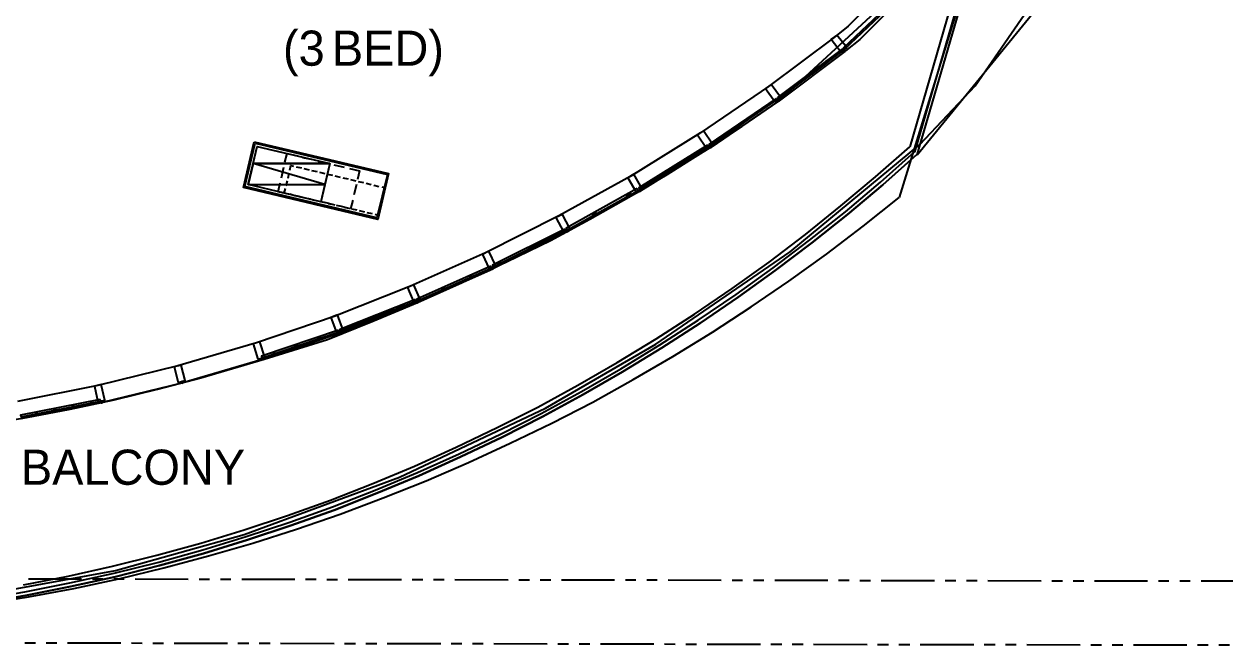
# Model space of a CAD drawing. Header units: feet. Extents: x -84 to 198, y -22 to 181.
# Drawn here: x 79.7 to 136, y 6.6 to 35.7 of the extents above; entities that cross this region are included whole.
import ezdxf
from ezdxf.enums import TextEntityAlignment as Align

# ---------------------------------------------------------------- set-up
doc = ezdxf.new("R2010")
doc.units = ezdxf.units.FT
for name, color, linetype in [('A-AREA-UNIDAD', 30, 'CONTINUOUS'), ('A-LINEA', 7, 'CONTINUOUS'), ('A-MURO-CONCRETO', 8, 'CONTINUOUS'), ('A-TEXTO-PDF', 3, 'CONTINUOUS')]:
    doc.layers.add(name, color=color, linetype=linetype)

msp = doc.modelspace()

# ---------------------------------------------------------------- linework, layer by layer
at = {"layer": 'A-AREA-UNIDAD'}
msp.add_lwpolyline([(75.488, 8.5689), (83.968, 10.1156), (90, 11.8044), (97.28, 14.4889), (104.128, 17.7244), (109.312, 20.7289), (115.6, 25.0489), (121.68, 30.08), (124.288, 32.8356), (126.752, 36.4089)], dxfattribs=at)
at = {"layer": 'A-LINEA'}
for p, q in [((121.233, 29.9818), (129.7226, 59.1491)), ((121.4569, 29.7348), (130.044, 59.2375)), ((121.5643, 29.6064), (130.1983, 59.2834)), ((121.5643, 29.6064), (130.1983, 59.2834)), ((120.7285, 27.6071), (130.3389, 58.7925)), ((115.0901, 32.1387), (121.2422, 37.8138)), ((120.3467, 37.6711), (118.32, 35.6311)), ((121, 37.1378), (118.8667, 35.0044)), ((121.5643, 29.6064), (127.1287, 36.4199)), ((118.32, 35.6311), (117.68, 35.1244)), ((117.68, 35.1244), (114.5867, 32.8044)), ((118.8667, 35.0044), (118.2, 34.4711)), ((118.1733, 34.4444), (115.0933, 32.1378)), ((116.8267, 33.5511), (117.3333, 34.0311)), ((114.5867, 32.8044), (111.4, 30.6311)), ((115.0533, 32.1111), (111.88, 29.9511)), ((114.04, 31.5244), (114.4, 31.8711)), ((111.4, 30.6311), (108.1333, 28.6044)), ((111.84, 29.9244), (108.5733, 27.8978)), ((111.68, 29.9244), (111.76, 30.0044)), ((111.8267, 30.0578), (112.0267, 30.2444)), ((92.7333, 29.4844), (93.2267, 29.3778)), ((93.4667, 29.3111), (93.96, 29.2044)), ((91.7467, 28.5244), (91.8533, 29.0178)), ((92.0533, 28.5111), (92.1067, 28.7644)), ((92.0533, 28.5111), (92.1067, 28.7644)), ((92.44, 29.0444), (92.68, 28.9911)), ((92.44, 29.0444), (92.68, 28.9911)), ((92.8, 28.9644), (93.04, 28.8978)), ((92.8, 28.9644), (93.04, 28.8978)), ((93.16, 28.8711), (93.4133, 28.8178)), ((93.16, 28.8711), (93.4133, 28.8178)), ((93.5333, 28.7911), (93.7733, 28.7244)), ((93.5333, 28.7911), (93.7733, 28.7244)), ((94.2, 29.1378), (94.68, 29.0311)), ((109.7467, 28.7244), (110.04, 29.0044)), ((91.96, 28.1511), (92.0267, 28.3911)), ((91.96, 28.1511), (92.0267, 28.3911)), ((93.8933, 28.6978), (94.1333, 28.6444)), ((93.8933, 28.6978), (94.1333, 28.6444)), ((94.2533, 28.6178), (94.5067, 28.5511)), ((94.2533, 28.6178), (94.5067, 28.5511)), ((94.6267, 28.5244), (94.8667, 28.4711)), ((94.6267, 28.5244), (94.8667, 28.4711)), ((94.9867, 28.4444), (95.2267, 28.3778)), ((94.9867, 28.4444), (95.2267, 28.3778)), ((95.2667, 28.2044), (95.1467, 27.7244)), ((95.3467, 28.3511), (95.6, 28.2978)), ((95.3467, 28.3511), (95.6, 28.2978)), ((95.72, 28.2711), (95.96, 28.2178)), ((95.72, 28.2711), (95.96, 28.2178)), ((96.08, 28.1778), (96.32, 28.1244)), ((96.08, 28.1778), (96.32, 28.1244)), ((108.1333, 28.6044), (104.76, 26.7378)), ((92.3733, 27.6844), (92.1333, 27.7511)), ((92.3733, 27.6844), (92.1333, 27.7511)), ((92.8, 27.5911), (92.32, 27.6978)), ((92.7333, 27.6044), (92.4933, 27.6578)), ((92.7333, 27.6044), (92.4933, 27.6578)), ((96.4933, 27.7244), (96.4267, 27.4844)), ((96.4933, 27.7244), (96.4267, 27.4844)), ((108.5333, 27.8844), (105.1733, 26.0044)), ((107.9067, 27.6311), (108.1467, 27.8578)), ((93.1067, 27.5244), (92.8533, 27.5778)), ((93.1067, 27.5244), (92.8533, 27.5778)), ((93.5333, 27.4178), (93.0533, 27.5244)), ((93.4667, 27.4311), (93.2267, 27.4844)), ((93.4667, 27.4311), (93.2267, 27.4844)), ((93.8267, 27.3511), (93.5867, 27.4044)), ((93.8267, 27.3511), (93.5867, 27.4044)), ((94.2667, 27.2444), (93.7733, 27.3644)), ((94.2, 27.2578), (93.9467, 27.3111)), ((94.2, 27.2578), (93.9467, 27.3111)), ((94.56, 27.1778), (94.32, 27.2311)), ((94.56, 27.1778), (94.32, 27.2311)), ((94.9867, 27.0711), (94.5067, 27.1911)), ((94.92, 27.0844), (94.68, 27.1378)), ((94.92, 27.0844), (94.68, 27.1378)), ((95.0933, 27.4711), (94.9867, 27.0711)), ((95.2933, 27.0044), (95.04, 27.0578)), ((95.2933, 27.0044), (95.04, 27.0578)), ((96.4, 27.3644), (96.3467, 27.1111)), ((96.4, 27.3644), (96.3467, 27.1111)), ((95.6533, 26.9111), (95.4133, 26.9778)), ((95.6533, 26.9111), (95.4133, 26.9778)), ((96.0133, 26.8311), (95.7733, 26.8844)), ((96.0133, 26.8311), (95.7733, 26.8844)), ((96.2667, 26.7644), (96.1467, 26.8044)), ((96.2667, 26.7644), (96.1467, 26.8044)), ((96.32, 26.9911), (96.2667, 26.7644)), ((96.32, 26.9911), (96.2667, 26.7644)), ((104.76, 26.7378), (101.32, 25.0044)), ((106.28, 26.7111), (106.52, 26.9511)), ((105.1333, 25.9911), (101.6933, 24.2711)), ((104.7067, 25.8711), (104.92, 26.0578)), ((103.28, 25.1511), (103.48, 25.3511)), ((101.32, 25.0044), (97.8, 23.4444)), ((101.6533, 24.2444), (98.1467, 22.6844)), ((101.8533, 24.4311), (102.0533, 24.6311)), ((100.5467, 23.8444), (100.72, 24.0178)), ((97.8, 23.4444), (94.2133, 22.0311)), ((99.2667, 23.2711), (99.44, 23.4444)), ((98.1067, 22.6711), (94.52, 21.2578)), ((97.9867, 22.7111), (98.04, 22.7644)), ((98.1067, 22.8178), (98.16, 22.8711)), ((94.2133, 22.0311), (90.5733, 20.7911)), ((96.8267, 22.2578), (96.9867, 22.4044)), ((94.52, 21.3511), (94.6667, 21.4978)), ((95.6667, 21.8044), (95.8267, 21.9511)), ((94.4933, 21.2444), (90.84, 20.0044)), ((93.44, 20.9778), (93.5867, 21.1111)), ((90.5733, 20.7911), (86.88, 19.7111)), ((91.32, 20.2444), (91.4533, 20.3911)), ((92.3733, 20.6178), (92.52, 20.7511)), ((90.8, 19.9911), (87.12, 18.9111)), ((86.88, 19.7111), (83.1333, 18.7911)), ((83.1333, 18.7911), (79.36, 18.0444)), ((87.08, 18.8978), (83.3333, 17.9911)), ((82.7733, 17.9644), (82.88, 18.0711)), ((83.2933, 17.9778), (79.52, 17.2311)), ((80.1867, 17.4444), (80.3067, 17.5511)), ((81.0533, 17.6178), (81.16, 17.7244)), ((81.9067, 17.7911), (82.0267, 17.8978)), ((79.88, 9.7244), (82.3733, 9.7244)), ((82.88, 9.7244), (83.3733, 9.7244)), ((83.88, 9.7244), (84.3733, 9.7244)), ((84.88, 9.7244), (87.3733, 9.7111)), ((87.88, 9.7111), (88.3733, 9.7111)), ((88.88, 9.7111), (89.3733, 9.7111)), ((89.88, 9.7111), (92.3733, 9.7111)), ((92.88, 9.7111), (93.3733, 9.7111)), ((93.88, 9.6978), (94.3733, 9.6978)), ((94.88, 9.6978), (97.3733, 9.6978)), ((97.88, 9.6978), (98.3733, 9.6978)), ((98.88, 9.6978), (99.3733, 9.6978)), ((99.88, 9.6978), (102.3733, 9.6844)), ((102.88, 9.6844), (103.3733, 9.6844)), ((103.88, 9.6844), (104.3733, 9.6844)), ((104.88, 9.6844), (107.3733, 9.6844)), ((107.88, 9.6844), (108.3733, 9.6844)), ((108.88, 9.6844), (109.3733, 9.6844)), ((109.88, 9.6844), (112.3733, 9.6711)), ((112.88, 9.6711), (113.3733, 9.6711)), ((113.88, 9.6711), (114.3733, 9.6711)), ((114.88, 9.6711), (117.3733, 9.6711)), ((117.88, 9.6711), (118.3733, 9.6711)), ((118.88, 9.6578), (119.3733, 9.6578)), ((119.88, 9.6578), (122.3733, 9.6578)), ((122.88, 9.6578), (123.3733, 9.6578)), ((123.88, 9.6578), (124.3733, 9.6578)), ((124.88, 9.6578), (127.3733, 9.6444)), ((127.88, 9.6444), (128.3733, 9.6444)), ((128.88, 9.6444), (129.3733, 9.6444)), ((129.88, 9.6444), (132.3733, 9.6444)), ((132.88, 9.6444), (133.3733, 9.6444)), ((133.88, 9.6444), (134.3733, 9.6444)), ((134.88, 9.6444), (137.3733, 9.6311)), ((79.7067, 6.7244), (80.2133, 6.7244)), ((80.7067, 6.7244), (81.2133, 6.7244)), ((81.7067, 6.7244), (84.2133, 6.7244)), ((84.7067, 6.7244), (85.2133, 6.7111)), ((85.7067, 6.7111), (86.2133, 6.7111)), ((86.7067, 6.7111), (89.2133, 6.7111)), ((89.7067, 6.7111), (90.2133, 6.7111)), ((90.7067, 6.7111), (91.2133, 6.7111)), ((91.7067, 6.7111), (94.2133, 6.6978)), ((94.7067, 6.6978), (95.2133, 6.6978)), ((95.7067, 6.6978), (96.2133, 6.6978)), ((96.7067, 6.6978), (99.2133, 6.6978)), ((99.7067, 6.6978), (100.2133, 6.6978)), ((100.7067, 6.6978), (101.2133, 6.6978)), ((101.7067, 6.6978), (104.2133, 6.6844)), ((104.7067, 6.6844), (105.2133, 6.6844)), ((105.7067, 6.6844), (106.2133, 6.6844)), ((106.7067, 6.6844), (109.2133, 6.6844)), ((109.7067, 6.6844), (110.2133, 6.6711)), ((110.7067, 6.6711), (111.2133, 6.6711)), ((111.7067, 6.6711), (114.2133, 6.6711)), ((114.7067, 6.6711), (115.2133, 6.6711)), ((115.7067, 6.6711), (116.2133, 6.6711)), ((116.7067, 6.6711), (119.2133, 6.6578)), ((119.7067, 6.6578), (120.2133, 6.6578)), ((120.7067, 6.6578), (121.2133, 6.6578)), ((121.7067, 6.6578), (124.2133, 6.6578)), ((124.7067, 6.6578), (125.2133, 6.6578)), ((125.7067, 6.6578), (126.2133, 6.6578)), ((126.7067, 6.6578), (129.2133, 6.6444)), ((129.7067, 6.6444), (130.2133, 6.6444)), ((130.7067, 6.6444), (131.2133, 6.6444)), ((131.7067, 6.6444), (134.2133, 6.6444)), ((134.7067, 6.6444), (135.2133, 6.6311)), ((135.7067, 6.6311), (136.2133, 6.6311))]:
    msp.add_line(p, q, dxfattribs=at)
for points in [[(120.8667, 37.2311), (118.1067, 34.6178), (118.16, 34.5511), (120.92, 37.1778), (120.8667, 37.2311)], [(118, 34.4178), (118.12, 34.5111), (118.1733, 34.4444), (118.2, 34.4711), (118.1467, 34.5378), (118.2667, 34.6311), (117.8, 35.2178), (117.5333, 35.0178), (118, 34.4178)], [(118.0533, 34.5644), (115.0133, 32.2844), (115.0533, 32.2178), (118.0933, 34.4978), (118.0533, 34.5644)], [(114.8933, 32.0978), (115.0133, 32.1778), (115.0533, 32.1111), (115.0933, 32.1378), (115.04, 32.2044), (115.16, 32.2978), (114.72, 32.8978), (114.4533, 32.7111), (114.8933, 32.0978)], [(77.72, 16.9511), (79.7867, 17.2978), (81.84, 17.6844), (83.8933, 18.1244), (85.9333, 18.6178), (87.96, 19.1511), (90.9333, 20.0311), (93.9067, 20.9511), (96.0267, 21.8044), (98.1333, 22.6844), (100.2267, 23.6178), (102.3067, 24.5911), (104.36, 25.5911), (106.2133, 26.5911), (108.04, 27.6178), (109.84, 28.6844), (111.6133, 29.8044), (113.36, 30.9511), (115.0933, 32.1378)], [(114.9467, 32.2444), (111.8, 30.0978), (111.8533, 30.0311), (114.9867, 32.1778), (114.9467, 32.2444)], [(111.68, 29.9111), (111.8, 29.9911), (111.84, 29.9244), (111.88, 29.9511), (111.8267, 30.0178), (111.96, 30.0978), (111.5467, 30.7244), (111.2667, 30.5378), (111.68, 29.9111)], [(79.6533, 9.4444), (81.7467, 9.8578), (83.8267, 10.3244), (85.8933, 10.8444), (87.96, 11.4044), (90, 12.0311), (92.0267, 12.6978), (94.04, 13.4178), (96.0267, 14.1911), (97.9867, 15.0178), (99.9467, 15.8978), (101.8667, 16.8178), (103.7733, 17.7778), (105.64, 18.8044), (107.4933, 19.8711), (109.32, 20.9778), (111.12, 22.1378), (112.88, 23.3378), (114.6133, 24.5778), (116.32, 25.8711), (117.9867, 27.2044), (119.6133, 28.5644), (121.2133, 29.9778)], [(90.4667, 30.2178), (96.7733, 28.7244), (96.2667, 26.5778), (89.96, 28.0711), (90.4667, 30.2178)], [(90.5067, 30.1511), (96.72, 28.6844), (96.2267, 26.6444), (90.0267, 28.1111), (90.5067, 30.1511)], [(94.0133, 29.1911), (93.5867, 27.4044), (90.1867, 28.2044), (90.6, 29.9911), (94.0133, 29.1911)], [(111.7333, 30.0578), (108.5067, 28.0578), (108.5467, 27.9911), (111.7733, 29.9778), (111.7333, 30.0578)], [(77.6, 8.7644), (79.7067, 9.1244), (81.8133, 9.5378), (83.9067, 9.9911), (85.9867, 10.5111), (88.0533, 11.0844), (90.0933, 11.7111), (92.1333, 12.3911), (94.1467, 13.1111), (96.1467, 13.8844), (98.12, 14.7111), (100.08, 15.5911), (102.0133, 16.5111), (103.92, 17.4844), (105.8133, 18.5111), (107.6667, 19.5778), (109.4933, 20.6978), (111.2933, 21.8578), (113.0667, 23.0578), (114.8133, 24.3111), (116.52, 25.6044), (118.2, 26.9378), (119.84, 28.3244), (121.44, 29.7378)], [(77.6267, 8.5911), (79.7333, 8.9511), (81.8533, 9.3644), (83.9467, 9.8311), (86.0267, 10.3511), (88.0933, 10.9244), (90.1467, 11.5511), (92.1867, 12.2311), (94.2133, 12.9511), (96.2133, 13.7378), (98.1867, 14.5644), (100.1467, 15.4444), (102.0933, 16.3644), (104, 17.3378), (105.8933, 18.3644), (107.7467, 19.4311), (109.5867, 20.5511), (111.3867, 21.7111), (113.16, 22.9244), (114.9067, 24.1778), (116.6267, 25.4711), (118.2933, 26.8044), (119.9467, 28.1911), (121.5467, 29.6178)], [(121.5467, 29.6178), (119.9467, 28.1911), (118.2933, 26.8044), (116.6267, 25.4711), (114.9067, 24.1778), (113.16, 22.9244), (111.3867, 21.7111), (109.5867, 20.5511), (107.7467, 19.4311), (105.8933, 18.3644), (104, 17.3378), (102.0933, 16.3644), (100.1467, 15.4444), (98.1867, 14.5644), (96.2133, 13.7378), (94.2133, 12.9511), (92.1867, 12.2311), (90.1467, 11.5511), (88.0933, 10.9244), (86.0267, 10.3511), (83.9467, 9.8311), (81.8533, 9.3644), (79.7333, 8.9511), (77.6267, 8.5911)], [(77.6267, 8.5911), (79.7333, 8.9511), (81.8533, 9.3644), (83.9467, 9.8311), (86.0267, 10.3511), (88.0933, 10.9244), (90.1467, 11.5511), (92.1867, 12.2311), (94.2133, 12.9511), (96.2133, 13.7378), (98.1867, 14.5644), (100.1467, 15.4444), (102.0933, 16.3644), (104, 17.3378), (105.8933, 18.3644), (107.7467, 19.4311), (109.5867, 20.5511), (111.3867, 21.7111), (113.16, 22.9244), (114.9067, 24.1778), (116.6267, 25.4711), (118.2933, 26.8044), (119.9467, 28.1911), (121.5467, 29.6178)], [(91.9067, 29.2578), (92.0133, 29.6578), (92.4933, 29.5511)], [(92.1333, 28.8844), (92.1867, 29.0978), (92.3067, 29.0711)], [(92.1333, 28.8844), (92.1867, 29.0978), (92.3067, 29.0711)], [(94.9333, 28.9644), (95.4133, 28.8578), (95.32, 28.4444)], [(92.08, 27.7644), (91.5867, 27.8711), (91.68, 28.2844)], [(108.36, 27.8844), (108.4933, 27.9511), (108.5333, 27.8844), (108.5733, 27.8978), (108.5333, 27.9778), (108.6533, 28.0444), (108.28, 28.6978), (107.9867, 28.5244), (108.36, 27.8844)], [(77.7467, 8.5378), (79.88, 8.8844), (82.0133, 9.2844), (84.12, 9.7378), (86.2267, 10.2444), (88.32, 10.8044), (90.4, 11.4044), (92.4533, 12.0578), (94.4933, 12.7644), (96.52, 13.5244), (98.5333, 14.3244), (100.52, 15.1778), (102.48, 16.0844), (104.4267, 17.0311), (106.3467, 18.0178), (108.24, 19.0711), (110.1067, 20.1511), (111.96, 21.2844), (113.7733, 22.4711), (115.5467, 23.6844), (117.3067, 24.9511), (119.0267, 26.2578), (120.72, 27.6044)], [(92, 27.7778), (91.88, 27.8044), (91.9333, 28.0311)], [(92, 27.7778), (91.88, 27.8044), (91.9333, 28.0311)], [(96.4533, 28.0978), (96.5733, 28.0711), (96.52, 27.8444)], [(96.4533, 28.0978), (96.5733, 28.0711), (96.52, 27.8444)], [(108.4267, 28.0178), (105.1067, 26.1644), (105.16, 26.0844), (108.48, 27.9378), (108.4267, 28.0178)], [(104.9733, 25.9911), (105.0933, 26.0578), (105.1333, 25.9911), (105.1733, 26.0044), (105.1333, 26.0844), (105.2667, 26.1511), (104.92, 26.8044), (104.6133, 26.6578), (104.9733, 25.9911)], [(105.04, 26.1244), (101.64, 24.4311), (101.68, 24.3511), (105.08, 26.0578), (105.04, 26.1244)], [(101.4933, 24.2578), (101.6267, 24.3244), (101.6533, 24.2444), (101.6933, 24.2711), (101.6667, 24.3378), (101.8, 24.4044), (101.4667, 25.0844), (101.1733, 24.9378), (101.4933, 24.2578)], [(101.5733, 24.3911), (98.0933, 22.8444), (98.1333, 22.7644), (101.6, 24.3111), (101.5733, 24.3911)], [(97.9467, 22.6844), (98.08, 22.7378), (98.1067, 22.6711), (98.1467, 22.6844), (98.1067, 22.7644), (98.2533, 22.8178), (97.96, 23.5111), (97.6533, 23.3778), (97.9467, 22.6844)], [(98.0267, 22.8178), (94.48, 21.4178), (94.52, 21.3511), (98.0533, 22.7378), (98.0267, 22.8178)], [(94.32, 21.2711), (94.4533, 21.3244), (94.4933, 21.2444), (94.52, 21.2578), (94.4933, 21.3378), (94.64, 21.3911), (94.3733, 22.0978), (94.0667, 21.9778), (94.32, 21.2711)], [(90.64, 20.0178), (90.7867, 20.0711), (90.8, 19.9911), (90.84, 20.0044), (90.8267, 20.0844), (90.96, 20.1244), (90.7333, 20.8444), (90.4133, 20.7378), (90.64, 20.0178)], [(94.4133, 21.3911), (90.8133, 20.1644), (90.84, 20.0844), (94.44, 21.3111), (94.4133, 21.3911)], [(86.9067, 18.9378), (87.0533, 18.9778), (87.08, 18.8978), (87.12, 18.9111), (87.0933, 18.9911), (87.2267, 19.0311), (87.04, 19.7511), (86.72, 19.6711), (86.9067, 18.9378)], [(83.1333, 18.0311), (83.28, 18.0578), (83.2933, 17.9778), (83.3333, 17.9778), (83.32, 18.0711), (83.4667, 18.0978), (83.2933, 18.8311), (82.9733, 18.7644), (83.1333, 18.0311)], [(83.24, 18.1378), (79.5067, 17.4044), (79.5333, 17.3244), (83.2533, 18.0578), (83.24, 18.1378)]]:
    msp.add_lwpolyline(points, dxfattribs=at)
at = {"layer": 'A-MURO-CONCRETO'}
for points in [[(90.6, 29.9911), (94.0133, 29.1911), (90.4133, 29.1911), (90.6, 29.9911), (90.6, 29.9911)], [(90.4133, 29.1911), (90.1867, 28.2044), (93.7867, 28.2044), (90.4133, 29.1911)], [(90.4133, 29.1911), (94.0133, 29.1911), (93.7867, 28.2044), (90.4133, 29.1911), (90.4133, 29.1911)], [(90.1867, 28.2044), (93.7867, 28.2044), (93.5867, 27.4044), (90.1867, 28.2044), (90.1867, 28.2044)]]:
    msp.add_lwpolyline(points, dxfattribs=at)

# ---------------------------------------------------------------- texts
at = {"layer": 'A-TEXTO-PDF'}
for s, p in [('(3', (92.7946, 33.7785)), ('BED)', (96.7389, 33.7785)), ('BALCONY', (84.7831, 14.1385))]:
    msp.add_text(s, height=1.646, dxfattribs=at).set_placement(p, align=Align.CENTER)

doc.saveas('drawing.dxf')
